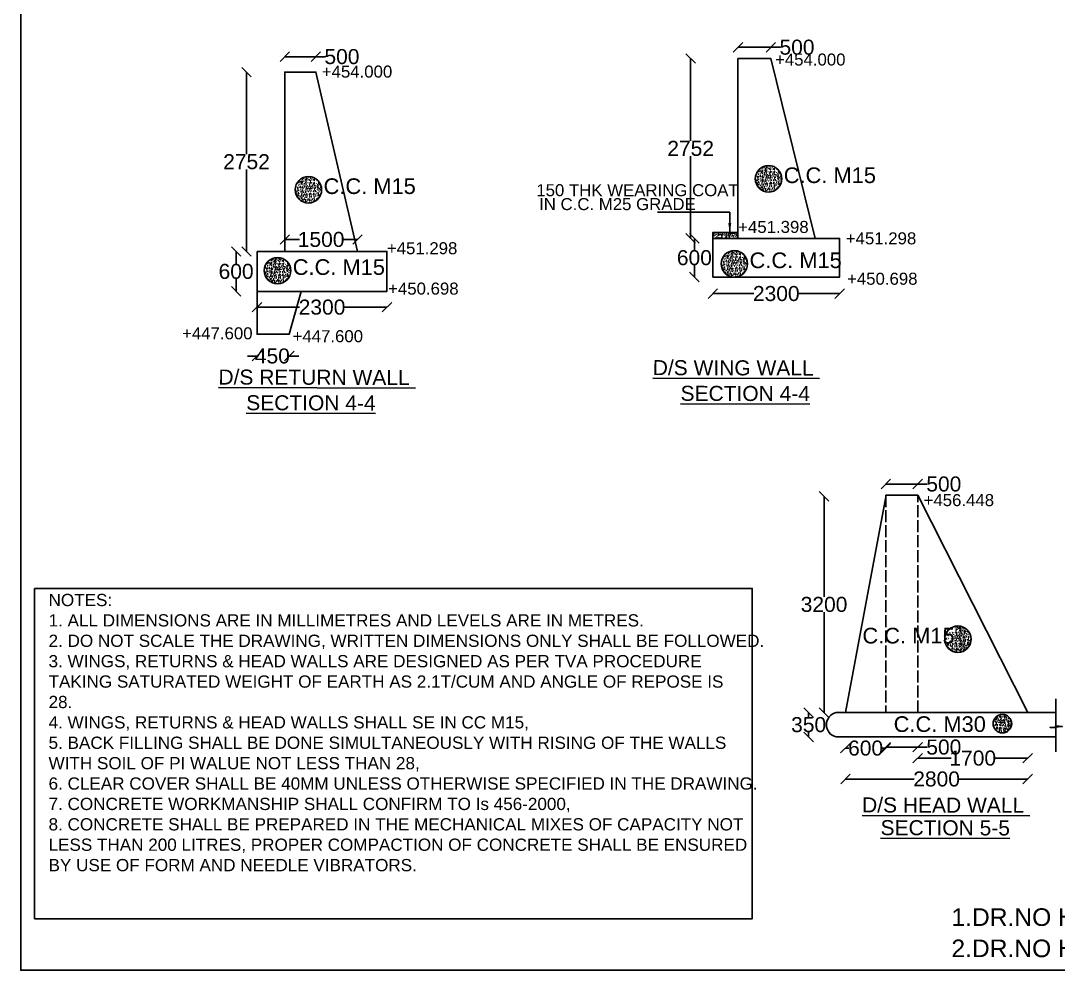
# Model space of a CAD drawing. Header units: millimetres. Extents: x 5124 to 6568637, y 2311 to 91879094.
# Drawn here: x 3757030 to 3767390, y 45941695 to 45951173 of the extents above; entities that cross this region are included whole.
import ezdxf

# ---------------------------------------------------------------- set-up
doc = ezdxf.new("R2010")
doc.units = ezdxf.units.MM
doc.header["$MEASUREMENT"] = 0
doc.linetypes.add('ACAD_ISO02W100', pattern=[15, 12, -3])
for name, color, linetype in [('DIMENSION', 7, 'Continuous'), ('DRAWING', 7, 'Continuous'), ('TEXT', 7, 'Continuous')]:
    doc.layers.add(name, color=color, linetype=linetype)
doc.styles.get("Standard").update_dxf_attribs({"font": 'arial.ttf', "height": 150})
doc.dimstyles.get("Standard").update_dxf_attribs({"dimtxt": 200, "dimasz": 110, "dimexe": 0.18, "dimexo": 0.0625, "dimgap": 0.09, "dimtad": 0, "dimtih": 1, "dimtoh": 1, "dimdec": 0, "dimzin": 0, "dimdsep": 46, "dimtxsty": 'Standard', "dimblk": 'OBLIQUE', "dimcen": 0.09, "dimse1": 1, "dimse2": 1, "dimadec": 0, "dimazin": 0, "dimtfac": 1, "dimtdec": 0, "dimtofl": 0, "dimtmove": 0, "dimatfit": 3, "dimfxl": 1, "dimtolj": 1, "dimtzin": 0, "dimarcsym": 0})

# ---------------------------------------------------------------- blocks, each defined once
blk = doc.blocks.new('_Oblique')
at = {"color": 0, "linetype": 'ByBlock', "lineweight": -2}
blk.add_line((-0.5, -0.5), (0.5, 0.5), dxfattribs=at)
blk = doc.blocks.new('*D94')
at = {"layer": 'Defpoints', "color": 0, "transparency": 16777216}
for p in [(3759976, 45950814), (3759666, 45950660), (3759976, 45950660)]:
    blk.add_point(p, dxfattribs=at)
at = {"layer": 'DIMENSION', "color": 0, "lineweight": -2, "transparency": 16777216}
for p, q in [((3759666, 45950814), (3759976, 45950814)), ((3759976, 45950814), (3760072, 45950814))]:
    blk.add_line(p, q, dxfattribs=at)
at = {"layer": 'DIMENSION', "color": 0, "lineweight": -2, "transparency": 16777216, "xscale": 95, "yscale": 95, "zscale": 95, "rotation": 180}
blk.add_blockref('_Oblique', (3759666, 45950814), dxfattribs=at)
at = {"layer": 'DIMENSION', "color": 0, "lineweight": -2, "transparency": 16777216, "xscale": 95, "yscale": 95, "zscale": 95}
blk.add_blockref('_Oblique', (3759976, 45950814), dxfattribs=at)
at = {"layer": 'DIMENSION', "color": 0, "transparency": 16777216, "insert": (3760237, 45950814), "char_height": 150, "attachment_point": 5}
blk.add_mtext('\\A1;500', dxfattribs=at)
blk = doc.blocks.new('*D95')
at = {"layer": 'Defpoints', "color": 0, "transparency": 16777216}
for p in [(3759666, 45950660), (3759284, 45948870), (3759666, 45948870)]:
    blk.add_point(p, dxfattribs=at)
at = {"layer": 'DIMENSION', "color": 0, "lineweight": -2, "transparency": 16777216}
for p, q in [((3759284, 45950660), (3759284, 45949842)), ((3759284, 45948870), (3759284, 45949688))]:
    blk.add_line(p, q, dxfattribs=at)
at = {"layer": 'DIMENSION', "color": 0, "lineweight": -2, "transparency": 16777216, "xscale": 95, "yscale": 95, "zscale": 95}
for p, rotation in [((3759284, 45950660), 90), ((3759284, 45948870), 270)]:
    blk.add_blockref('_Oblique', p, dxfattribs=dict(at, rotation=rotation))
at = {"layer": 'DIMENSION', "color": 0, "transparency": 16777216, "insert": (3759284, 45949765), "char_height": 150, "attachment_point": 5}
blk.add_mtext('\\A1;2752', dxfattribs=at)
blk = doc.blocks.new('*D96')
at = {"layer": 'Defpoints', "color": 0, "transparency": 16777216}
for p in [(3759390, 45948870), (3759180, 45948471), (3759390, 45948471)]:
    blk.add_point(p, dxfattribs=at)
at = {"layer": 'DIMENSION', "color": 0, "lineweight": -2, "transparency": 16777216}
for p, q in [((3759180, 45948870), (3759180, 45948747)), ((3759180, 45948471), (3759180, 45948594))]:
    blk.add_line(p, q, dxfattribs=at)
at = {"layer": 'DIMENSION', "color": 0, "lineweight": -2, "transparency": 16777216, "xscale": 95, "yscale": 95, "zscale": 95}
for p, rotation in [((3759180, 45948870), 90), ((3759180, 45948471), 270)]:
    blk.add_blockref('_Oblique', p, dxfattribs=dict(at, rotation=rotation))
at = {"layer": 'DIMENSION', "color": 0, "transparency": 16777216, "insert": (3759180, 45948670), "char_height": 150, "attachment_point": 5}
blk.add_mtext('\\A1;600', dxfattribs=at)
blk = doc.blocks.new('*D97')
at = {"layer": 'Defpoints', "color": 0, "transparency": 16777216}
for p in [(3759389.5, 45948471), (3760686.5, 45948471), (3760686.5, 45948313.5)]:
    blk.add_point(p, dxfattribs=at)
at = {"layer": 'DIMENSION', "color": 0, "lineweight": -2, "transparency": 16777216}
for p, q in [((3759389.5, 45948313.5), (3759812.91, 45948313.5)), ((3760686.5, 45948313.5), (3760263.09, 45948313.5))]:
    blk.add_line(p, q, dxfattribs=at)
at = {"layer": 'DIMENSION', "color": 0, "lineweight": -2, "transparency": 16777216, "xscale": 95, "yscale": 95, "zscale": 95, "rotation": 180}
blk.add_blockref('_Oblique', (3759389.5, 45948313.5), dxfattribs=at)
at = {"layer": 'DIMENSION', "color": 0, "lineweight": -2, "transparency": 16777216, "xscale": 95, "yscale": 95, "zscale": 95}
blk.add_blockref('_Oblique', (3760686.5, 45948313.5), dxfattribs=at)
at = {"layer": 'DIMENSION', "color": 0, "transparency": 16777216, "insert": (3760038, 45948313.5), "char_height": 150, "attachment_point": 5}
blk.add_mtext('\\A1;2300', dxfattribs=at)
blk = doc.blocks.new('*D98')
at = {"layer": 'Defpoints', "color": 0, "transparency": 16777216}
for p in [(3760392, 45948989), (3759666, 45948870), (3760392, 45948870)]:
    blk.add_point(p, dxfattribs=at)
at = {"layer": 'DIMENSION', "color": 0, "lineweight": -2, "transparency": 16777216}
for p, q in [((3759666, 45948989), (3759812, 45948989)), ((3760392, 45948989), (3760246, 45948989))]:
    blk.add_line(p, q, dxfattribs=at)
at = {"layer": 'DIMENSION', "color": 0, "lineweight": -2, "transparency": 16777216, "xscale": 95, "yscale": 95, "zscale": 95, "rotation": 180}
blk.add_blockref('_Oblique', (3759666, 45948989), dxfattribs=at)
at = {"layer": 'DIMENSION', "color": 0, "lineweight": -2, "transparency": 16777216, "xscale": 95, "yscale": 95, "zscale": 95}
blk.add_blockref('_Oblique', (3760392, 45948989), dxfattribs=at)
at = {"layer": 'DIMENSION', "color": 0, "transparency": 16777216, "insert": (3760029, 45948989), "char_height": 150, "attachment_point": 5}
blk.add_mtext('\\A1;1500', dxfattribs=at)
blk = doc.blocks.new('*D99')
at = {"layer": 'Defpoints', "color": 0, "transparency": 16777216}
for p in [(3759389.5, 45948044), (3759711.5, 45948044), (3759711.5, 45947826)]:
    blk.add_point(p, dxfattribs=at)
at = {"layer": 'DIMENSION', "color": 0, "lineweight": -2, "transparency": 16777216}
for p, q in [((3759389.5, 45947826), (3759294.5, 45947826)), ((3759711.5, 45947826), (3759806.5, 45947826))]:
    blk.add_line(p, q, dxfattribs=at)
at = {"layer": 'DIMENSION', "color": 0, "lineweight": -2, "transparency": 16777216, "xscale": 95, "yscale": 95, "zscale": 95}
blk.add_blockref('_Oblique', (3759389.5, 45947826), dxfattribs=at)
at = {"layer": 'DIMENSION', "color": 0, "lineweight": -2, "transparency": 16777216, "xscale": 95, "yscale": 95, "zscale": 95, "rotation": 180}
blk.add_blockref('_Oblique', (3759711.5, 45947826), dxfattribs=at)
at = {"layer": 'DIMENSION', "color": 0, "transparency": 16777216, "insert": (3759542, 45947826), "char_height": 150, "attachment_point": 5}
blk.add_mtext('\\A1;450', dxfattribs=at)
blk = doc.blocks.new('*D100')
at = {"layer": 'Defpoints', "color": 0, "transparency": 16777216}
for p in [(3763941, 45948613.5), (3765206.5, 45948613.5), (3765206.5, 45948449)]:
    blk.add_point(p, dxfattribs=at)
at = {"layer": 'DIMENSION', "color": 0, "lineweight": -2, "transparency": 16777216}
for p, q in [((3763941, 45948449), (3764348.66, 45948449)), ((3765206.5, 45948449), (3764798.84, 45948449))]:
    blk.add_line(p, q, dxfattribs=at)
at = {"layer": 'DIMENSION', "color": 0, "lineweight": -2, "transparency": 16777216, "xscale": 95, "yscale": 95, "zscale": 95, "rotation": 180}
blk.add_blockref('_Oblique', (3763941, 45948449), dxfattribs=at)
at = {"layer": 'DIMENSION', "color": 0, "lineweight": -2, "transparency": 16777216, "xscale": 95, "yscale": 95, "zscale": 95}
blk.add_blockref('_Oblique', (3765206.5, 45948449), dxfattribs=at)
at = {"layer": 'DIMENSION', "color": 0, "transparency": 16777216, "insert": (3764573.75, 45948449), "char_height": 150, "attachment_point": 5}
blk.add_mtext('\\A1;2300', dxfattribs=at)
blk = doc.blocks.new('*D101')
at = {"layer": 'Defpoints', "color": 0, "transparency": 16777216}
for p in [(3763756, 45949000), (3763940, 45949000), (3763941, 45948614)]:
    blk.add_point(p, dxfattribs=at)
at = {"layer": 'DIMENSION', "color": 0, "lineweight": -2, "transparency": 16777216}
for p, q in [((3763756, 45949000), (3763756, 45948884)), ((3763756, 45948614), (3763756, 45948730))]:
    blk.add_line(p, q, dxfattribs=at)
at = {"layer": 'DIMENSION', "color": 0, "lineweight": -2, "transparency": 16777216, "xscale": 95, "yscale": 95, "zscale": 95}
for p, rotation in [((3763756, 45949000), 90), ((3763756, 45948614), 270)]:
    blk.add_blockref('_Oblique', p, dxfattribs=dict(at, rotation=rotation))
at = {"layer": 'DIMENSION', "color": 0, "transparency": 16777216, "insert": (3763756, 45948807), "char_height": 150, "attachment_point": 5}
blk.add_mtext('\\A1;600', dxfattribs=at)
blk = doc.blocks.new('*D102')
at = {"layer": 'Defpoints', "color": 0, "transparency": 16777216}
for p in [(3763719, 45950796), (3764192, 45950796), (3763941, 45949000)]:
    blk.add_point(p, dxfattribs=at)
at = {"layer": 'DIMENSION', "color": 0, "lineweight": -2, "transparency": 16777216}
for p, q in [((3763719, 45950796), (3763719, 45949975)), ((3763719, 45949000), (3763719, 45949821))]:
    blk.add_line(p, q, dxfattribs=at)
at = {"layer": 'DIMENSION', "color": 0, "lineweight": -2, "transparency": 16777216, "xscale": 95, "yscale": 95, "zscale": 95}
for p, rotation in [((3763719, 45950796), 90), ((3763719, 45949000), 270)]:
    blk.add_blockref('_Oblique', p, dxfattribs=dict(at, rotation=rotation))
at = {"layer": 'DIMENSION', "color": 0, "transparency": 16777216, "insert": (3763719, 45949898), "char_height": 150, "attachment_point": 5}
blk.add_mtext('\\A1;2752', dxfattribs=at)
blk = doc.blocks.new('*D103')
at = {"layer": 'Defpoints', "color": 0, "transparency": 16777216}
for p in [(3764520, 45950908), (3764192, 45950796), (3764520, 45950796)]:
    blk.add_point(p, dxfattribs=at)
at = {"layer": 'DIMENSION', "color": 0, "lineweight": -2, "transparency": 16777216}
for p, q in [((3764192, 45950908), (3764520, 45950908)), ((3764520, 45950908), (3764615, 45950908))]:
    blk.add_line(p, q, dxfattribs=at)
at = {"layer": 'DIMENSION', "color": 0, "lineweight": -2, "transparency": 16777216, "xscale": 95, "yscale": 95, "zscale": 95, "rotation": 180}
blk.add_blockref('_Oblique', (3764192, 45950908), dxfattribs=at)
at = {"layer": 'DIMENSION', "color": 0, "lineweight": -2, "transparency": 16777216, "xscale": 95, "yscale": 95, "zscale": 95}
blk.add_blockref('_Oblique', (3764520, 45950908), dxfattribs=at)
at = {"layer": 'DIMENSION', "color": 0, "transparency": 16777216, "insert": (3764781, 45950908), "char_height": 150, "attachment_point": 5}
blk.add_mtext('\\A1;500', dxfattribs=at)
blk = doc.blocks.new('*D111')
at = {"layer": 'Defpoints', "color": 0, "transparency": 16777216}
for p in [(3765986, 45946548), (3765668, 45946438), (3765986, 45946438)]:
    blk.add_point(p, dxfattribs=at)
at = {"layer": 'DIMENSION', "color": 0, "lineweight": -2, "transparency": 16777216}
for p, q in [((3765668, 45946548), (3765986, 45946548)), ((3765986, 45946548), (3766082, 45946548))]:
    blk.add_line(p, q, dxfattribs=at)
at = {"layer": 'DIMENSION', "color": 0, "lineweight": -2, "transparency": 16777216, "xscale": 95, "yscale": 95, "zscale": 95, "rotation": 180}
blk.add_blockref('_Oblique', (3765668, 45946548), dxfattribs=at)
at = {"layer": 'DIMENSION', "color": 0, "lineweight": -2, "transparency": 16777216, "xscale": 95, "yscale": 95, "zscale": 95}
blk.add_blockref('_Oblique', (3765986, 45946548), dxfattribs=at)
at = {"layer": 'DIMENSION', "color": 0, "transparency": 16777216, "insert": (3766247, 45946548), "char_height": 150, "attachment_point": 5}
blk.add_mtext('\\A1;500', dxfattribs=at)
blk = doc.blocks.new('*D112')
at = {"layer": 'Defpoints', "color": 0, "transparency": 16777216}
for p in [(3765668, 45946425), (3765051, 45944267), (3765668, 45944267)]:
    blk.add_point(p, dxfattribs=at)
at = {"layer": 'DIMENSION', "color": 0, "lineweight": -2, "transparency": 16777216}
for p, q in [((3765051, 45946425), (3765051, 45945422)), ((3765051, 45944267), (3765051, 45945269))]:
    blk.add_line(p, q, dxfattribs=at)
at = {"layer": 'DIMENSION', "color": 0, "lineweight": -2, "transparency": 16777216, "xscale": 95, "yscale": 95, "zscale": 95}
for p, rotation in [((3765051, 45946425), 90), ((3765051, 45944267), 270)]:
    blk.add_blockref('_Oblique', p, dxfattribs=dict(at, rotation=rotation))
at = {"layer": 'DIMENSION', "color": 0, "transparency": 16777216, "insert": (3765051, 45945346), "char_height": 150, "attachment_point": 5}
blk.add_mtext('\\A1;3200', dxfattribs=at)
blk = doc.blocks.new('*D113')
at = {"layer": 'Defpoints', "color": 0, "transparency": 16777216}
for p in [(3765264, 45944267), (3764897, 45944024), (3765264, 45944024)]:
    blk.add_point(p, dxfattribs=at)
at = {"layer": 'DIMENSION', "color": 0, "lineweight": -2, "transparency": 16777216}
for p, q in [((3764897, 45944267), (3764897, 45944222)), ((3764897, 45944024), (3764897, 45944069))]:
    blk.add_line(p, q, dxfattribs=at)
at = {"layer": 'DIMENSION', "color": 0, "lineweight": -2, "transparency": 16777216, "xscale": 95, "yscale": 95, "zscale": 95}
for p, rotation in [((3764897, 45944267), 90), ((3764897, 45944024), 270)]:
    blk.add_blockref('_Oblique', p, dxfattribs=dict(at, rotation=rotation))
at = {"layer": 'DIMENSION', "color": 0, "transparency": 16777216, "insert": (3764897, 45944146), "char_height": 150, "attachment_point": 5}
blk.add_mtext('\\A1;350', dxfattribs=at)
blk = doc.blocks.new('*D114')
at = {"layer": 'Defpoints', "color": 0, "transparency": 16777216}
for p in [(3765264, 45944267), (3765668, 45944267), (3765668, 45943912)]:
    blk.add_point(p, dxfattribs=at)
at = {"layer": 'DIMENSION', "color": 0, "lineweight": -2, "transparency": 16777216}
for p, q in [((3765264, 45943912), (3765300, 45943912)), ((3765668, 45943912), (3765632, 45943912))]:
    blk.add_line(p, q, dxfattribs=at)
at = {"layer": 'DIMENSION', "color": 0, "lineweight": -2, "transparency": 16777216, "xscale": 95, "yscale": 95, "zscale": 95, "rotation": 180}
blk.add_blockref('_Oblique', (3765264, 45943912), dxfattribs=at)
at = {"layer": 'DIMENSION', "color": 0, "lineweight": -2, "transparency": 16777216, "xscale": 95, "yscale": 95, "zscale": 95}
blk.add_blockref('_Oblique', (3765668, 45943912), dxfattribs=at)
at = {"layer": 'DIMENSION', "color": 0, "transparency": 16777216, "insert": (3765466, 45943912), "char_height": 150, "attachment_point": 5}
blk.add_mtext('\\A1;600', dxfattribs=at)
blk = doc.blocks.new('*D115')
at = {"layer": 'Defpoints', "color": 0, "transparency": 16777216}
for p in [(3765668, 45944267), (3765986, 45944267), (3765986, 45943922)]:
    blk.add_point(p, dxfattribs=at)
at = {"layer": 'DIMENSION', "color": 0, "lineweight": -2, "transparency": 16777216}
for p, q in [((3765668, 45943922), (3765986, 45943922)), ((3765986, 45943922), (3766082, 45943922))]:
    blk.add_line(p, q, dxfattribs=at)
at = {"layer": 'DIMENSION', "color": 0, "lineweight": -2, "transparency": 16777216, "xscale": 95, "yscale": 95, "zscale": 95, "rotation": 180}
blk.add_blockref('_Oblique', (3765668, 45943922), dxfattribs=at)
at = {"layer": 'DIMENSION', "color": 0, "lineweight": -2, "transparency": 16777216, "xscale": 95, "yscale": 95, "zscale": 95}
blk.add_blockref('_Oblique', (3765986, 45943922), dxfattribs=at)
at = {"layer": 'DIMENSION', "color": 0, "transparency": 16777216, "insert": (3766247, 45943922), "char_height": 150, "attachment_point": 5}
blk.add_mtext('\\A1;500', dxfattribs=at)
blk = doc.blocks.new('*D116')
at = {"layer": 'Defpoints', "color": 0, "transparency": 16777216}
for p in [(3765986.5, 45944267), (3767085, 45944267), (3767085, 45943812)]:
    blk.add_point(p, dxfattribs=at)
at = {"layer": 'DIMENSION', "color": 0, "lineweight": -2, "transparency": 16777216}
for p, q in [((3765986.5, 45943812), (3766318.999, 45943812)), ((3767085, 45943812), (3766752.501, 45943812))]:
    blk.add_line(p, q, dxfattribs=at)
at = {"layer": 'DIMENSION', "color": 0, "lineweight": -2, "transparency": 16777216, "xscale": 95, "yscale": 95, "zscale": 95, "rotation": 180}
blk.add_blockref('_Oblique', (3765986.5, 45943812), dxfattribs=at)
at = {"layer": 'DIMENSION', "color": 0, "lineweight": -2, "transparency": 16777216, "xscale": 95, "yscale": 95, "zscale": 95}
blk.add_blockref('_Oblique', (3767085, 45943812), dxfattribs=at)
at = {"layer": 'DIMENSION', "color": 0, "transparency": 16777216, "insert": (3766535.75, 45943812), "char_height": 150, "attachment_point": 5}
blk.add_mtext('\\A1;1700', dxfattribs=at)
blk = doc.blocks.new('*D117')
at = {"layer": 'Defpoints', "color": 0, "transparency": 16777216}
for p in [(3765264.5, 45944267), (3767085, 45944267), (3767085, 45943603.5)]:
    blk.add_point(p, dxfattribs=at)
at = {"layer": 'DIMENSION', "color": 0, "lineweight": -2, "transparency": 16777216}
for p, q in [((3765264.5, 45943603.5), (3765949.66, 45943603.5)), ((3767085, 45943603.5), (3766399.84, 45943603.5))]:
    blk.add_line(p, q, dxfattribs=at)
at = {"layer": 'DIMENSION', "color": 0, "lineweight": -2, "transparency": 16777216, "xscale": 95, "yscale": 95, "zscale": 95, "rotation": 180}
blk.add_blockref('_Oblique', (3765264.5, 45943603.5), dxfattribs=at)
at = {"layer": 'DIMENSION', "color": 0, "lineweight": -2, "transparency": 16777216, "xscale": 95, "yscale": 95, "zscale": 95}
blk.add_blockref('_Oblique', (3767085, 45943603.5), dxfattribs=at)
at = {"layer": 'DIMENSION', "color": 0, "transparency": 16777216, "insert": (3766174.75, 45943603.5), "char_height": 150, "attachment_point": 5}
blk.add_mtext('\\A1;2800', dxfattribs=at)

msp = doc.modelspace()

# ---------------------------------------------------------------- hatches: boundary and pattern name
at = {"layer": 'DRAWING'}
h = msp.add_hatch(dxfattribs=at)
h.set_pattern_fill('AR-CONC,_O', color=256, scale=7.806132)
h.set_pattern_definition([(50, (1083274.26, 10072057.826), (55.99027325, -4.898514193), [5.85459865, -64.40058511]), (355, (1083274.26, 10072057.826), (-10.8311116, 58.7171073), [4.68367892, -51.520468085]), (100.4514, (1083278.924, 10072057.42), (45.15920324, 53.81855746), [4.97564307, -54.73207546]), (46.1842, (1083274.26, 10072073.44), (83.31023998, -12.92063196), [8.78189797, -96.60087766]), (96.6356, (1083281.2, 10072072.36), (72.96100014, 76.04092224), [7.46346484, -82.09810008]), (351.1842, (1083274.26, 10072073.44), (72.96094078, 76.04097923), [7.02551838, -77.28070213]), (21, (1083282.064, 10072069.535), (46.59534959, -31.42896016), [5.85459865, -64.40058511]), (326, (1083282.064, 10072069.535), (18.99351484, 56.60616629), [4.68367892, -51.520468085]), (71.4514, (1083285.947, 10072066.916), (65.588883515, 25.17715479), [4.97564307, -54.73207546]), (37.5, (1083274.258, 10072057.826), (0.9492143, 25.986132079), [0, -50.895977563, 0, -52.301081238, 0, -51.715621373]), (7.5, (1083274.258, 10072057.826), (20.535554103, 30.788296991), [0, -29.819422437, 0, -49.725057833, 0, -19.710482108]), (327.5, (1083256.85, 10072057.826), (41.670881494, -1.760662954), [0, -19.51532882, 0, -60.88782592, 0, -80.793461315]), (317.5, (1083249.044, 10072057.826), (45.524279432, 7.814326587), [0, -25.369927466, 0, -40.435761315, 0, -57.37506673])])
h.paths.add_polyline_path([(3764364.5, 45949594.7, 1), (3764628.8, 45949594.7, 1)])
h = msp.add_hatch(dxfattribs=at)
h.set_pattern_fill('AR-CONC,_O', color=256, scale=7.806132)
h.set_pattern_definition([(50, (1078679.26, 10071948.826), (55.99027325, -4.898514193), [5.85459865, -64.40058511]), (355, (1078679.26, 10071948.826), (-10.8311116, 58.7171073), [4.68367892, -51.520468085]), (100.4514, (1078683.924, 10071948.42), (45.15920324, 53.81855746), [4.97564307, -54.73207546]), (46.1842, (1078679.26, 10071964.44), (83.31023998, -12.92063196), [8.78189797, -96.60087766]), (96.6356, (1078686.2, 10071963.36), (72.96100014, 76.04092224), [7.46346484, -82.09810008]), (351.1842, (1078679.26, 10071964.44), (72.96094078, 76.04097923), [7.02551838, -77.28070213]), (21, (1078687.064, 10071960.535), (46.59534959, -31.42896016), [5.85459865, -64.40058511]), (326, (1078687.064, 10071960.535), (18.99351484, 56.60616629), [4.68367892, -51.520468085]), (71.4514, (1078690.947, 10071957.916), (65.588883515, 25.17715479), [4.97564307, -54.73207546]), (37.5, (1078679.258, 10071948.826), (0.9492143, 25.986132079), [0, -50.895977563, 0, -52.301081238, 0, -51.715621373]), (7.5, (1078679.258, 10071948.826), (20.535554103, 30.788296991), [0, -29.819422437, 0, -49.725057833, 0, -19.710482108]), (327.5, (1078661.85, 10071948.826), (41.670881494, -1.760662954), [0, -19.51532882, 0, -60.88782592, 0, -80.793461315]), (317.5, (1078654.044, 10071948.826), (45.524279432, 7.814326587), [0, -25.369927466, 0, -40.435761315, 0, -57.37506673])])
h.paths.add_polyline_path([(3759769.5, 45949485.7, 1), (3760033.8, 45949485.7, 1)])
h = msp.add_hatch(dxfattribs=at)
h.set_pattern_fill('AR-CONC,_O', color=256, scale=7.806132)
h.set_pattern_definition([(50, (0, 0), (55.99027325, -4.898514193), [5.854598646, -64.400585106]), (355, (0, 0), (-10.8311116, 58.7171073), [4.68367892, -51.520468085]), (100.4514, (4.666, -0.41), (45.15920324, 53.81855746), [4.97564307, -54.73207546]), (46.1842, (0, 15.61), (83.31023998, -12.92063196), [8.78189797, -96.60087766]), (96.6356, (6.94, 14.536), (72.96100014, 76.04092224), [7.46346484, -82.09810008]), (351.1842, (0, 15.61), (72.96094078, 76.04097923), [7.02551838, -77.28070213]), (21, (7.806, 11.71), (46.59534959, -31.42896016), [5.854598646, -64.400585106]), (326, (7.806, 11.71), (18.99351484, 56.60616629), [4.68367892, -51.520468085]), (71.4514, (11.69, 9.09), (65.588883515, 25.17715479), [4.97564307, -54.73207546]), (37.5, (0, 0), (0.9492143, 25.986132079), [0, -50.895977563, 0, -52.301081238, 0, -51.715621373]), (7.5, (0, 0), (20.535554103, 30.788296991), [0, -29.819422437, 0, -49.725057833, 0, -19.710482108]), (327.5, (-17.408, 0), (41.670881494, -1.760662954), [0, -19.51532882, 0, -60.887825918, 0, -80.793461315]), (317.5, (-25.214, 0), (45.524279432, 7.814326587), [0, -25.369927466, 0, -40.435761315, 0, -57.37506673])])
h.paths.add_polyline_path([(3764191.5, 45949060.5), (3763940.5, 45949060.5), (3763940.5, 45949000.5), (3764191.5, 45949000.5)])
h = msp.add_hatch(dxfattribs=at)
h.set_pattern_fill('AR-CONC,_O', color=256, scale=7.806132)
h.set_pattern_definition([(50, (1082932.76, 10071208.826), (55.99027325, -4.898514193), [5.85459865, -64.40058511]), (355, (1082932.76, 10071208.826), (-10.8311116, 58.7171073), [4.68367892, -51.520468085]), (100.4514, (1082937.424, 10071208.42), (45.15920324, 53.81855746), [4.97564307, -54.73207546]), (46.1842, (1082932.76, 10071224.44), (83.31023998, -12.92063196), [8.78189797, -96.60087766]), (96.6356, (1082939.7, 10071223.36), (72.96100014, 76.04092224), [7.46346484, -82.09810008]), (351.1842, (1082932.76, 10071224.44), (72.96094078, 76.04097923), [7.02551838, -77.28070213]), (21, (1082940.564, 10071220.535), (46.59534959, -31.42896016), [5.85459865, -64.40058511]), (326, (1082940.564, 10071220.535), (18.99351484, 56.60616629), [4.68367892, -51.520468085]), (71.4514, (1082944.447, 10071217.916), (65.588883515, 25.17715479), [4.97564307, -54.73207546]), (37.5, (1082932.758, 10071208.826), (0.9492143, 25.986132079), [0, -50.895977563, 0, -52.301081238, 0, -51.715621373]), (7.5, (1082932.758, 10071208.826), (20.535554103, 30.788296991), [0, -29.819422437, 0, -49.725057833, 0, -19.710482108]), (327.5, (1082915.35, 10071208.826), (41.670881494, -1.760662954), [0, -19.51532882, 0, -60.88782592, 0, -80.793461315]), (317.5, (1082907.544, 10071208.826), (45.524279432, 7.814326587), [0, -25.369927466, 0, -40.435761315, 0, -57.37506673])])
h.paths.add_polyline_path([(3764023, 45948745.7, 1), (3764287.3, 45948745.7, 1)])
h = msp.add_hatch(dxfattribs=at)
h.set_pattern_fill('AR-CONC,_O', color=256, scale=7.806132)
h.set_pattern_definition([(50, (1078371.25, 10071141.315), (55.99027325, -4.898514193), [5.85459865, -64.40058511]), (355, (1078371.25, 10071141.315), (-10.8311116, 58.7171073), [4.68367892, -51.520468085]), (100.4514, (1078375.92, 10071140.906), (45.15920324, 53.81855746), [4.97564307, -54.73207546]), (46.1842, (1078371.25, 10071156.93), (83.31023998, -12.92063196), [8.78189797, -96.60087766]), (96.6356, (1078378.194, 10071155.85), (72.96100014, 76.04092224), [7.46346484, -82.09810008]), (351.1842, (1078371.25, 10071156.93), (72.96094078, 76.04097923), [7.02551838, -77.28070213]), (21, (1078379.06, 10071153.024), (46.59534959, -31.42896016), [5.85459865, -64.40058511]), (326, (1078379.06, 10071153.024), (18.99351484, 56.60616629), [4.68367892, -51.520468085]), (71.4514, (1078382.94, 10071150.405), (65.588883515, 25.17715479), [4.97564307, -54.73207546]), (37.5, (1078371.252, 10071141.315), (0.9492143, 25.986132079), [0, -50.895977563, 0, -52.301081238, 0, -51.715621373]), (7.5, (1078371.252, 10071141.315), (20.535554103, 30.788296991), [0, -29.819422437, 0, -49.725057833, 0, -19.710482108]), (327.5, (1078353.844, 10071141.315), (41.670881494, -1.760662954), [0, -19.51532882, 0, -60.88782592, 0, -80.793461315]), (317.5, (1078346.038, 10071141.315), (45.524279432, 7.814326587), [0, -25.369927466, 0, -40.435761315, 0, -57.37506673])])
h.paths.add_polyline_path([(3759461.5, 45948678.2, 1), (3759725.8, 45948678.2, 1)])
h = msp.add_hatch(dxfattribs=at)
h.set_pattern_fill('AR-CONC,_O', color=256, scale=7.806132)
h.set_pattern_definition([(130, (6447610.26, 10067462.317), (-55.99027325, -4.898514193), [5.85459865, -64.40058511]), (185, (6447610.26, 10067462.317), (10.8311116, 58.7171073), [4.68367892, -51.520468085]), (79.5486, (6447605.596, 10067461.91), (-45.15920324, 53.81855746), [4.97564307, -54.73207546]), (133.8158, (6447610.26, 10067477.93), (-83.31023998, -12.92063196), [8.78189797, -96.60087766]), (83.3644, (6447603.32, 10067476.85), (-72.96100014, 76.04092224), [7.46346484, -82.09810008]), (188.8158, (6447610.26, 10067477.93), (-72.96094078, 76.04097923), [7.02551838, -77.28070213]), (159, (6447602.456, 10067474.026), (-46.59534959, -31.42896016), [5.85459865, -64.40058511]), (214, (6447602.456, 10067474.026), (-18.99351484, 56.60616629), [4.68367892, -51.520468085]), (108.5486, (6447598.573, 10067471.407), (-65.588883515, 25.17715479), [4.97564307, -54.73207546]), (142.5, (6447610.262, 10067462.317), (-0.9492143, 25.986132079), [0, -50.895977563, 0, -52.301081238, 0, -51.715621373]), (172.5, (6447610.262, 10067462.317), (-20.535554103, 30.788296991), [0, -29.819422437, 0, -49.725057833, 0, -19.710482108]), (212.5, (6447627.67, 10067462.317), (-41.670881494, -1.760662954), [0, -19.51532882, 0, -60.88782592, 0, -80.793461315]), (222.5, (6447635.476, 10067462.317), (-45.524279432, 7.814326587), [0, -25.369927466, 0, -40.435761315, 0, -57.37506673])])
h.paths.add_polyline_path([(3766255.7, 45944999.2, 1), (3766520, 45944999.2, 1)])
h = msp.add_hatch(dxfattribs=at)
h.set_pattern_fill('AR-CONC,_O', color=256, scale=7.806132)
h.set_pattern_definition([(130, (6448054.26, 10066619.317), (-55.99027325, -4.898514193), [5.85459865, -64.40058511]), (185, (6448054.26, 10066619.317), (10.8311116, 58.7171073), [4.68367892, -51.520468085]), (79.5486, (6448049.596, 10066618.91), (-45.15920324, 53.81855746), [4.97564307, -54.73207546]), (133.8158, (6448054.26, 10066634.93), (-83.31023998, -12.92063196), [8.78189797, -96.60087766]), (83.3644, (6448047.32, 10066633.85), (-72.96100014, 76.04092224), [7.46346484, -82.09810008]), (188.8158, (6448054.26, 10066634.93), (-72.96094078, 76.04097923), [7.02551838, -77.28070213]), (159, (6448046.456, 10066631.026), (-46.59534959, -31.42896016), [5.85459865, -64.40058511]), (214, (6448046.456, 10066631.026), (-18.99351484, 56.60616629), [4.68367892, -51.520468085]), (108.5486, (6448042.573, 10066628.407), (-65.588883515, 25.17715479), [4.97564307, -54.73207546]), (142.5, (6448054.262, 10066619.317), (-0.9492143, 25.986132079), [0, -50.895977563, 0, -52.301081238, 0, -51.715621373]), (172.5, (6448054.262, 10066619.317), (-20.535554103, 30.788296991), [0, -29.819422437, 0, -49.725057833, 0, -19.710482108]), (212.5, (6448071.67, 10066619.317), (-41.670881494, -1.760662954), [0, -19.51532882, 0, -60.88782592, 0, -80.793461315]), (222.5, (6448079.476, 10066619.317), (-45.524279432, 7.814326587), [0, -25.369927466, 0, -40.435761315, 0, -57.37506673])])
h.paths.add_polyline_path([(3766924.7, 45944156.2, 1), (3766739, 45944156.2, 1)])

# ---------------------------------------------------------------- linework, layer by layer
at = {"layer": 'DIMENSION'}
msp.add_lwpolyline([(3757167.5, 45945506.5), (3764334.5, 45945506.5), (3764334.5, 45942208.5), (3757167.5, 45942208.5)], close=True, dxfattribs=at)
at = {"layer": 'DRAWING'}
for points in [[(3757029.6, 45958360.2), (3782055.9, 45958360.2), (3782055.9, 45941695.2), (3757029.6, 45941695.2)], [(3764191.5, 45949000.5), (3764961.5, 45949000.5), (3764520, 45950795.5), (3764191.5, 45950795.5)], [(3759666.5, 45948870), (3760392, 45948870), (3759976.5, 45950660), (3759666.5, 45950660)], [(3764191.5, 45949000.5), (3763940.5, 45949000.5), (3763940.5, 45949060.5), (3764191.5, 45949060.5)], [(3763941, 45949000.5), (3765206.5, 45949000.5), (3765206.5, 45948613.5), (3763941, 45948613.5)], [(3759389.5, 45948870), (3760686.5, 45948870), (3760686.5, 45948471), (3759389.5, 45948471)], [(3767085, 45944267), (3765264.5, 45944267), (3765670.5, 45946438), (3765986.5, 45946438)]]:
    msp.add_lwpolyline(points, close=True, dxfattribs=at)
for points in [[(3759830, 45948471), (3759711.5, 45948044), (3759389.5, 45948044), (3759389.5, 45948471)], [(3767367, 45944134), (3767367, 45944267), (3765172.5, 45944267)], [(3765172.5, 45944024), (3767367, 45944024), (3767367, 45944114)]]:
    msp.add_lwpolyline(points, dxfattribs=at)
at = {"layer": 'DRAWING', "linetype": 'ACAD_ISO02W100', "ltscale": 10}
msp.add_lwpolyline([(3765986.5, 45946438), (3765668, 45946438), (3765668, 45944267), (3765986.5, 45944267)], close=True, dxfattribs=at)
at = {"layer": 'DRAWING', "linetype": 'Continuous'}
msp.add_lwpolyline([(3767367, 45944403.4), (3767367, 45944134), (3767430.5, 45944129), (3767308, 45944119), (3767367, 45944114), (3767367, 45943874.1)], dxfattribs=at)
at = {"layer": 'DRAWING'}
for centre, radius in [((3764496.7, 45949594.7), 132.2), ((3759901.7, 45949485.7), 132.2), ((3764155.2, 45948745.7), 132.2), ((3759593.7, 45948678.2), 132.2), ((3766387.8, 45944999.2), 132.2), ((3766831.8, 45944156.2), 92.8)]:
    msp.add_circle(centre, radius, dxfattribs=at)
msp.add_arc((3765199.4, 45944145.5), 124.5, 102.50288, 257.49712, dxfattribs=at)

# ---------------------------------------------------------------- texts
at = {"layer": 'DIMENSION', "insert": (3757307.5, 45945452), "char_height": 122.1165, "width": 6976.951, "attachment_point": 1}
msp.add_mtext('NOTES: \\P1. ALL DIMENSIONS ARE IN MILLIMETRES AND LEVELS ARE IN METRES. \\P2. DO NOT SCALE THE DRAWING, WRITTEN DIMENSIONS ONLY SHALL BE FOLLOWED. \\P3. WINGS, RETURNS & HEAD WALLS ARE DESIGNED AS PER TVA PROCEDURE TAKING SATURATED WEIGHT OF EARTH AS 2.1T/CUM AND ANGLE OF REPOSE IS 28. \\P4. WINGS, RETURNS & HEAD WALLS SHALL SE IN CC M15, \\P5. BACK FILLING SHALL BE DONE SIMULTANEOUSLY WITH RISING OF THE WALLS WITH SOIL OF PI WALUE NOT LESS THAN 28, \\P6. CLEAR COVER SHALL BE 40MM UNLESS OTHERWISE SPECIFIED IN THE DRAWING. \\P7. CONCRETE WORKMANSHIP SHALL CONFIRM TO Is 456-2000, \\P8. CONCRETE SHALL BE PREPARED IN THE MECHANICAL MIXES OF CAPACITY NOT LESS THAN 200 LITRES, PROPER COMPACTION OF CONCRETE SHALL BE ENSURED BY USE OF FORM AND NEEDLE VIBRATORS.', dxfattribs=at)
at = {"layer": 'TEXT'}
for s, height, p in [('+454.000', 120, (3764561.4, 45950725.5)), ('+454.000', 120, (3760035.6, 45950605.2)), (' C.C. M15  ', 156.123, (3764587.9, 45949552.4)), (' C.C. M15  ', 156.123, (3759992.9, 45949443.4)), ('150 THK WEARING COAT ', 120, (3762177.6, 45949421.4)), ('IN C.C. M25 GRADE', 120, (3762205.5, 45949282.6)), ('+451.398', 120, (3764193.6, 45949054.7)), ('+451.298', 120, (3765268.1, 45948940.7)), ('+451.298', 120, (3760685.6, 45948842.2)), (' C.C. M15  ', 156.123, (3764246.4, 45948703.4)), (' C.C. M15  ', 156.123, (3759684.9, 45948635.9)), ('+450.698', 120, (3765280.6, 45948537.7)), ('+450.698', 120, (3760698.1, 45948439.2)), ('+447.600', 120, (3758640.6, 45947992.7)), ('+447.600', 120, (3759743.6, 45947964.1)), ('+456.448', 120, (3766045.1, 45946327.7)), (' C.C. M15  ', 156.123, (3765373.4, 45944956.9)), (' C.C. M30  ', 156.123, (3765685.4, 45944073.9))]:
    msp.add_text(s, height=height, dxfattribs=at).set_placement(p)
for s, p in [('%%UD/S WING WALL ', (3763340.5, 45947635.4)), ('%%UD/S RETURN WALL ', (3759003.6, 45947541.5)), ('%%USECTION 4-4', (3763617.8, 45947379.1)), ('%%USECTION 4-4', (3759281, 45947285.2)), ('%%UD/S HEAD WALL ', (3765430.7, 45943270.4)), ('%%USECTION 5-5', (3765615, 45943043.6))]:
    msp.add_text(s, height=150, rotation=359.8588, dxfattribs=at).set_placement(p)
at = {"layer": 'TEXT', "char_height": 175.921, "width": 9248.75, "attachment_point": 1}
for s, insert in [('1.DR.NO HNSS/PH-II/P-IV/U.T./274.580/01/2011 GENERAL PLAN AND SECTION', (3766323.2, 45942313.5)), ('2.DR.NO HNSS/PH-II/P-IV/U.T./274.580/03/2011 RCC DETAILS OF BOX', (3766322.9, 45942001.6))]:
    msp.add_mtext(s, dxfattribs=dict(at, insert=insert))

# ---------------------------------------------------------------- dimensions: what is measured, and where the dimension line sits
at = {"layer": 'DIMENSION'}
for base, p1, p2, text, picture, middle in [((3764520, 45950907.5), (3764191.5, 45950795.5), (3764520, 45950795.5), '500', '*D103', (3764780.5, 45950907.5)), ((3759976.5, 45950813.5), (3759666.5, 45950660), (3759976.5, 45950660), '500', '*D94', (3760237, 45950813.5)), ((3760392, 45948989.3), (3759666.5, 45948870), (3760392, 45948870), '1500', '*D98', (3760029.2, 45948989.3)), ((3765206.5, 45948449), (3763941, 45948613.5), (3765206.5, 45948613.5), '2300', '*D100', (3764573.8, 45948449)), ((3760686.5, 45948313.5), (3759389.5, 45948471), (3760686.5, 45948471), '2300', '*D97', (3760038, 45948313.5)), ((3765986.5, 45946548.5), (3765668, 45946438), (3765986.5, 45946438), '500', '*D111', (3766247, 45946548.5)), ((3765668, 45943911.5), (3765264.5, 45944267), (3765668, 45944267), '600', '*D114', (3765466.2, 45943911.5)), ((3767085, 45943603.5), (3765264.5, 45944267), (3767085, 45944267), '2800', '*D117', (3766174.8, 45943603.5)), ((3765986.5, 45943921.5), (3765668, 45944267), (3765986.5, 45944267), '500', '*D115', (3766247, 45943921.5)), ((3767085, 45943812), (3765986.5, 45944267), (3767085, 45944267), '1700', '*D116', (3766535.8, 45943812))]:
    dim = msp.add_linear_dim(base=base, p1=p1, p2=p2, text=text, dimstyle='Standard', override={"dimasz": 95, "dimfxl": 2000, "dimarcsym": 1}, dxfattribs=at)
    dim.commit()
    dim.dimension.update_dxf_attribs({"geometry": picture, "text_midpoint": middle})
for base, p1, p2, text, picture, middle in [((3763719, 45950795.5), (3763941, 45949000.5), (3764191.5, 45950795.5), '2752', '*D102', (3763719, 45949898)), ((3759284.5, 45948870), (3759666.5, 45950660), (3759666.5, 45948870), '2752', '*D95', (3759284.5, 45949765)), ((3763756, 45949000.5), (3763941, 45948613.5), (3763940.5, 45949000.5), '600', '*D101', (3763756, 45948807)), ((3759180.5, 45948471), (3759389.5, 45948870), (3759389.5, 45948471), '600', '*D96', (3759180.5, 45948670.5)), ((3765051, 45944267), (3765668, 45946424.6), (3765668, 45944267), '3200', '*D112', (3765051, 45945345.8)), ((3764897, 45944024), (3765264.5, 45944267), (3765264.5, 45944024), '350', '*D113', (3764897, 45944145.5))]:
    dim = msp.add_linear_dim(base=base, p1=p1, p2=p2, angle=90, text=text, dimstyle='Standard', override={"dimasz": 95, "dimfxl": 2000, "dimarcsym": 1}, dxfattribs=at)
    dim.commit()
    dim.dimension.update_dxf_attribs({"geometry": picture, "text_midpoint": middle})
dim = msp.add_linear_dim(base=(3759711.5, 45947826), p1=(3759389.5, 45948044), p2=(3759711.5, 45948044), text='450', dimstyle='Standard', override={"dimasz": 95, "dimfxl": 2000, "dimarcsym": 1}, dxfattribs=at)
dim.commit()
dim.dimension.update_dxf_attribs({"geometry": '*D99', "text_midpoint": (3759542, 45947826), "dimtype": 160})

# ---------------------------------------------------------------- leaders
msp.add_leader([(3764109.5, 45949060.5), (3764109.5, 45949260.5), (3763386.5, 45949260.5)], dimstyle='Standard', override={"dimasz": 95, "dimgap": 0.09, "dimtad": 0, "dimfxl": 2000, "dimarcsym": 1}, dxfattribs=at)

doc.saveas('drawing.dxf')
